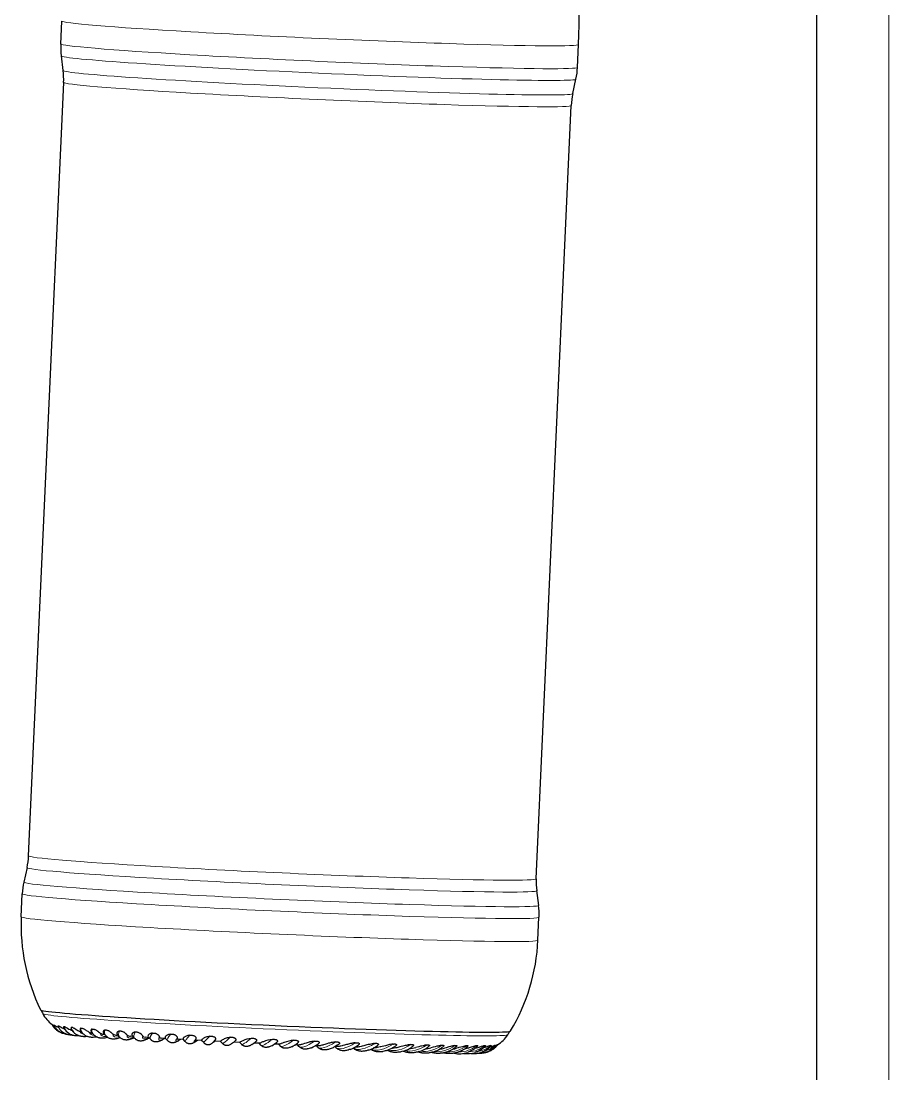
# Model space of a CAD drawing. Extents: x 0 to 420, y 0 to 594.
# Drawn here: x 335.1 to 420, y 95.2 to 198.3 of the extents above; entities that cross this region are included whole.
import ezdxf

# ---------------------------------------------------------------- set-up
doc = ezdxf.new("R2010")
doc.units = 0

msp = doc.modelspace()

# ---------------------------------------------------------------- linework, layer by layer
at = {"lineweight": 13}
msp.add_line((420.04, 0), (420.04, 594), dxfattribs=at)
at = {"color": 3, "lineweight": 30}
msp.add_line((412.97, 7.07), (412.97, 586.93), dxfattribs=at)
at = {"lineweight": 30, "ltscale": 0.056236}
for p, q in [((338.99, 196.09), (339.09, 198.34)), ((389.56, 193.8), (389.66, 196.05)), ((335.12, 110.62), (335.22, 112.87)), ((385.69, 108.33), (385.79, 110.58))]:
    msp.add_line(p, q, dxfattribs=at)
at = {"lineweight": 30, "ltscale": 0.036349}
for p, q in [((339.22, 193.49), (339.04, 194.93)), ((389.09, 191.23), (389.41, 192.65)), ((335.69, 115.45), (335.37, 114.03))]:
    msp.add_line(p, q, dxfattribs=at)
at = {"lineweight": 30}
for p, q in [((335.84, 116.6), (339.27, 192.33)), ((385.51, 114.35), (388.94, 190.08))]:
    msp.add_line(p, q, dxfattribs=at)
at = {"lineweight": 30, "ltscale": 0.036348}
msp.add_line((385.56, 113.19), (385.74, 111.74), dxfattribs=at)
at = {"lineweight": 30, "ltscale": 0.000325939}
msp.add_line((338.71, 99.95), (338.71, 99.94), dxfattribs=at)
at = {"lineweight": 30, "ltscale": 0.000792775}
msp.add_line((338.72, 99.91), (338.71, 99.94), dxfattribs=at)
at = {"lineweight": 30, "ltscale": 0.002922}
msp.add_line((339.32, 99.72), (339.27, 99.82), dxfattribs=at)
at = {"lineweight": 30, "ltscale": 0.004529}
msp.add_line((340.09, 99.54), (340.01, 99.7), dxfattribs=at)
at = {"lineweight": 30, "ltscale": 0.001133}
msp.add_line((340.13, 99.47), (340.09, 99.49), dxfattribs=at)
at = {"lineweight": 30, "ltscale": 0.005705}
msp.add_line((341.03, 99.37), (340.91, 99.56), dxfattribs=at)
at = {"lineweight": 30, "ltscale": 0.006555}
msp.add_line((342.11, 99.21), (341.97, 99.42), dxfattribs=at)
at = {"lineweight": 30, "ltscale": 0.007142}
msp.add_line((343.34, 99.06), (343.17, 99.29), dxfattribs=at)
at = {"lineweight": 30, "ltscale": 0.000243305}
msp.add_line((343.29, 99.12), (343.28, 99.12), dxfattribs=at)
at = {"lineweight": 30, "ltscale": 0.003569}
msp.add_line((344.61, 99.02), (344.47, 99.03), dxfattribs=at)
at = {"lineweight": 30, "ltscale": 0.007519}
msp.add_line((344.7, 98.91), (344.51, 99.15), dxfattribs=at)
at = {"lineweight": 30, "ltscale": 0.007733}
msp.add_line((346.17, 98.78), (345.97, 99.02), dxfattribs=at)
at = {"lineweight": 30, "ltscale": 0.006562}
msp.add_line((346.05, 98.92), (345.79, 98.94), dxfattribs=at)
at = {"lineweight": 30, "ltscale": 0.00915}
msp.add_line((347.6, 98.82), (347.24, 98.85), dxfattribs=at)
at = {"lineweight": 30, "ltscale": 0.007813}
msp.add_line((347.75, 98.65), (347.55, 98.89), dxfattribs=at)
at = {"lineweight": 30, "ltscale": 0.011313}
msp.add_line((349.25, 98.72), (348.8, 98.75), dxfattribs=at)
at = {"lineweight": 30, "ltscale": 0.007783}
msp.add_line((349.42, 98.53), (349.21, 98.76), dxfattribs=at)
at = {"lineweight": 30, "ltscale": 0.013076}
msp.add_line((350.98, 98.62), (350.46, 98.65), dxfattribs=at)
at = {"lineweight": 30, "ltscale": 0.007659}
msp.add_line((351.16, 98.42), (350.96, 98.65), dxfattribs=at)
at = {"lineweight": 30, "ltscale": 0.014402}
msp.add_line((352.78, 98.52), (352.2, 98.56), dxfattribs=at)
at = {"lineweight": 30, "ltscale": 0.007458}
msp.add_line((352.97, 98.31), (352.77, 98.53), dxfattribs=at)
at = {"lineweight": 30, "ltscale": 0.015354}
msp.add_line((354.63, 98.43), (354.01, 98.46), dxfattribs=at)
at = {"lineweight": 30, "ltscale": 0.007193}
msp.add_line((354.82, 98.22), (354.62, 98.43), dxfattribs=at)
at = {"lineweight": 30, "ltscale": 0.014814}
msp.add_line((356.51, 98.33), (355.91, 98.36), dxfattribs=at)
at = {"lineweight": 30, "ltscale": 0.006875}
msp.add_line((356.69, 98.13), (356.51, 98.33), dxfattribs=at)
at = {"lineweight": 30, "ltscale": 0.01322}
msp.add_line((358.42, 98.24), (357.89, 98.27), dxfattribs=at)
at = {"lineweight": 30, "ltscale": 0.006476}
msp.add_line((358.57, 98.05), (358.4, 98.25), dxfattribs=at)
at = {"lineweight": 30, "ltscale": 0.011335}
msp.add_line((360.34, 98.15), (359.89, 98.17), dxfattribs=at)
at = {"lineweight": 30, "ltscale": 0.005515}
msp.add_line((360.45, 97.99), (360.3, 98.16), dxfattribs=at)
at = {"lineweight": 30, "ltscale": 0.009223}
msp.add_line((362.26, 98.07), (361.89, 98.09), dxfattribs=at)
at = {"lineweight": 30, "ltscale": 0.004434}
msp.add_line((362.3, 97.94), (362.19, 98.07), dxfattribs=at)
at = {"lineweight": 30, "ltscale": 0.006926}
msp.add_line((364.16, 97.99), (363.88, 98), dxfattribs=at)
at = {"lineweight": 30, "ltscale": 0.003082}
msp.add_line((364.11, 97.9), (364.03, 98), dxfattribs=at)
at = {"lineweight": 30, "ltscale": 0.001046}
msp.add_line((381.68, 98.09), (381.72, 98.11), dxfattribs=at)
at = {"lineweight": 30, "ltscale": 0.001227}
msp.add_line((365.86, 97.88), (365.83, 97.92), dxfattribs=at)
at = {"lineweight": 30, "ltscale": 0.00447}
msp.add_line((366.02, 97.92), (365.84, 97.92), dxfattribs=at)
at = {"lineweight": 30, "ltscale": 0.001892}
msp.add_line((367.83, 97.85), (367.75, 97.85), dxfattribs=at)
at = {"lineweight": 30, "ltscale": 0.002036}
msp.add_line((379.6, 97.75), (379.52, 97.73), dxfattribs=at)
at = {"lineweight": 30}
for points in [[(338.14, 100.08), (338.18, 100), (338.22, 99.93), (338.26, 99.87), (338.29, 99.83), (338.32, 99.78), (338.36, 99.74), (338.4, 99.7), (338.44, 99.66), (338.48, 99.62), (338.53, 99.58), (338.57, 99.54), (338.62, 99.51), (338.66, 99.48), (338.71, 99.45), (338.79, 99.4), (338.86, 99.36)], [(338.33, 100.02), (338.33, 100.02), (338.33, 100.03), (338.33, 100.03), (338.33, 100.03), (338.33, 100.03), (338.33, 100.03), (338.34, 100.02), (338.37, 100.01), (338.4, 100), (338.46, 99.96), (338.58, 99.88), (338.65, 99.84), (338.72, 99.81), (338.78, 99.77)], [(338.33, 100.02), (338.35, 99.97), (338.38, 99.9), (338.41, 99.85), (338.44, 99.8), (338.48, 99.75), (338.51, 99.7), (338.53, 99.68), (338.57, 99.63), (338.61, 99.59), (338.65, 99.55), (338.7, 99.51), (338.74, 99.47), (338.79, 99.44), (338.85, 99.4), (338.9, 99.36), (338.98, 99.32)], [(338.71, 99.95), (338.71, 99.96), (338.71, 99.96), (338.71, 99.96), (338.71, 99.96), (338.72, 99.96), (338.73, 99.96), (338.75, 99.96), (338.78, 99.95), (338.81, 99.93), (338.84, 99.91), (338.9, 99.88), (339.01, 99.81), (339.11, 99.75), (339.24, 99.68), (339.31, 99.65), (339.37, 99.62)], [(338.72, 99.91), (338.74, 99.86), (338.76, 99.81), (338.79, 99.77), (338.81, 99.72), (338.85, 99.66), (338.9, 99.6), (338.95, 99.54), (339, 99.49), (339.05, 99.44), (339.09, 99.41), (339.12, 99.38), (339.16, 99.35), (339.2, 99.32), (339.24, 99.3), (339.28, 99.27)], [(339.27, 99.88), (339.27, 99.89), (339.28, 99.89), (339.28, 99.89), (339.29, 99.89), (339.31, 99.89), (339.34, 99.88), (339.38, 99.87), (339.42, 99.85), (339.45, 99.83), (339.52, 99.8), (339.65, 99.72), (339.78, 99.64), (339.9, 99.58), (339.95, 99.55), (340.01, 99.52), (340.09, 99.49)], [(339.28, 99.27), (339.33, 99.25), (339.37, 99.23), (339.44, 99.2), (339.51, 99.17), (339.56, 99.15), (339.62, 99.13), (339.68, 99.11), (339.74, 99.1), (339.8, 99.09), (339.86, 99.08), (339.92, 99.07), (339.98, 99.06), (340.04, 99.06), (340.11, 99.05), (340.17, 99.05)], [(339.76, 99.22), (339.81, 99.19), (339.85, 99.17), (339.9, 99.15), (339.98, 99.11), (340.04, 99.09), (340.1, 99.07), (340.16, 99.05), (340.22, 99.04), (340.32, 99.02), (340.41, 99), (340.46, 99), (340.52, 98.99), (340.58, 98.99), (340.64, 98.99), (340.7, 98.99), (340.77, 98.99)], [(340.02, 99.81), (340.01, 99.79), (340, 99.78), (339.99, 99.77), (339.99, 99.75), (339.99, 99.74), (340, 99.72), (340.01, 99.7)], [(340.02, 99.81), (340.02, 99.81), (340.03, 99.81), (340.04, 99.82), (340.06, 99.82), (340.09, 99.81), (340.12, 99.81), (340.16, 99.79), (340.21, 99.77), (340.26, 99.74), (340.32, 99.71), (340.39, 99.67), (340.55, 99.57), (340.65, 99.51), (340.75, 99.46), (340.84, 99.41)], [(340.42, 99.17), (340.47, 99.13), (340.51, 99.11), (340.55, 99.09), (340.59, 99.07), (340.63, 99.05), (340.68, 99.03), (340.72, 99.01), (340.81, 98.98), (340.85, 98.97), (340.91, 98.96), (340.96, 98.95), (341.02, 98.94), (341.08, 98.93), (341.14, 98.93), (341.2, 98.92), (341.26, 98.92), (341.32, 98.92), (341.39, 98.92), (341.47, 98.93), (341.55, 98.94)], [(340.95, 99.72), (340.92, 99.71), (340.91, 99.7), (340.9, 99.69), (340.9, 99.68), (340.89, 99.67), (340.89, 99.65), (340.88, 99.64), (340.89, 99.62), (340.89, 99.6), (340.89, 99.59), (340.91, 99.56)], [(340.95, 99.72), (340.96, 99.73), (340.98, 99.73), (341, 99.73), (341.02, 99.73), (341.04, 99.73), (341.08, 99.72), (341.13, 99.7), (341.18, 99.68), (341.23, 99.66), (341.29, 99.63), (341.34, 99.59), (341.39, 99.56), (341.48, 99.51), (341.62, 99.42), (341.69, 99.37), (341.76, 99.33)], [(341.23, 99.12), (341.27, 99.09), (341.31, 99.06), (341.35, 99.04), (341.39, 99.01), (341.45, 98.98), (341.51, 98.95), (341.57, 98.93), (341.62, 98.91), (341.67, 98.9), (341.75, 98.88), (341.81, 98.87), (341.9, 98.86), (341.96, 98.85), (342.02, 98.85), (342.08, 98.85), (342.16, 98.85), (342.26, 98.86), (342.36, 98.87), (342.48, 98.89)], [(342.05, 99.63), (342.01, 99.62), (342, 99.61), (341.99, 99.6), (341.97, 99.59), (341.96, 99.58), (341.95, 99.56), (341.94, 99.54), (341.94, 99.52), (341.94, 99.5), (341.94, 99.48), (341.95, 99.45), (341.97, 99.42)], [(342.05, 99.63), (342.08, 99.64), (342.11, 99.64), (342.15, 99.64), (342.19, 99.64), (342.24, 99.62), (342.29, 99.6), (342.35, 99.58), (342.4, 99.55), (342.46, 99.52), (342.51, 99.49), (342.57, 99.44), (342.61, 99.42), (342.68, 99.37), (342.76, 99.31), (342.8, 99.28), (342.85, 99.25)], [(342.21, 99.08), (342.26, 99.03), (342.31, 98.99), (342.37, 98.95), (342.42, 98.92), (342.45, 98.9), (342.49, 98.88), (342.53, 98.86), (342.57, 98.85), (342.64, 98.82), (342.69, 98.81), (342.73, 98.8), (342.77, 98.79), (342.82, 98.78), (342.87, 98.77), (342.93, 98.77), (342.99, 98.77), (343.05, 98.77), (343.1, 98.77), (343.15, 98.77), (343.21, 98.78), (343.26, 98.78), (343.32, 98.79), (343.43, 98.81), (343.53, 98.83), (343.56, 98.84)], [(343.31, 99.54), (343.27, 99.53), (343.23, 99.51), (343.21, 99.5), (343.2, 99.49), (343.17, 99.47), (343.16, 99.45), (343.15, 99.42), (343.14, 99.4), (343.14, 99.38), (343.14, 99.36), (343.14, 99.34), (343.15, 99.32), (343.16, 99.3), (343.17, 99.29)], [(343.31, 99.54), (343.35, 99.55), (343.39, 99.55), (343.43, 99.55), (343.48, 99.54), (343.53, 99.53), (343.58, 99.51), (343.64, 99.48), (343.7, 99.45), (343.76, 99.42), (343.81, 99.38), (343.86, 99.34), (343.89, 99.32), (343.95, 99.27), (344.03, 99.21), (344.08, 99.17), (344.1, 99.15)], [(343.34, 99.06), (343.38, 99), (343.43, 98.95), (343.45, 98.93), (343.48, 98.9), (343.51, 98.88), (343.54, 98.86), (343.59, 98.82), (343.65, 98.79), (343.71, 98.76), (343.76, 98.74), (343.79, 98.73), (343.84, 98.72), (343.88, 98.71), (343.93, 98.7), (343.99, 98.69), (344.05, 98.68), (344.1, 98.68), (344.15, 98.68), (344.21, 98.68), (344.27, 98.69), (344.32, 98.69), (344.38, 98.7), (344.43, 98.71), (344.49, 98.72), (344.59, 98.74), (344.69, 98.77), (344.79, 98.81)], [(344.73, 99.44), (344.7, 99.44), (344.67, 99.43), (344.63, 99.41), (344.6, 99.4), (344.57, 99.38), (344.54, 99.36), (344.51, 99.33), (344.5, 99.32), (344.49, 99.31), (344.49, 99.29), (344.48, 99.27), (344.48, 99.25), (344.48, 99.23), (344.48, 99.21), (344.49, 99.19)], [(344.73, 99.44), (344.77, 99.45), (344.81, 99.45), (344.86, 99.45), (344.91, 99.44), (344.97, 99.43), (345.02, 99.41), (345.08, 99.38), (345.14, 99.35), (345.19, 99.32), (345.23, 99.29), (345.28, 99.25), (345.33, 99.21), (345.37, 99.18), (345.39, 99.15), (345.43, 99.11), (345.48, 99.06)], [(346.28, 99.34), (346.21, 99.33), (346.17, 99.32), (346.14, 99.31), (346.11, 99.29), (346.09, 99.28), (346.05, 99.26), (346.02, 99.24), (345.99, 99.21), (345.97, 99.18), (345.95, 99.16), (345.95, 99.14), (345.94, 99.12), (345.94, 99.1)], [(346.28, 99.34), (346.32, 99.35), (346.37, 99.35), (346.43, 99.35), (346.48, 99.34), (346.54, 99.33), (346.6, 99.31), (346.66, 99.28), (346.71, 99.25), (346.76, 99.22), (346.8, 99.19), (346.84, 99.16), (346.86, 99.14), (346.88, 99.12), (346.92, 99.08), (346.95, 99.03), (346.97, 99.01), (347, 98.96)], [(347.95, 99.24), (347.87, 99.22), (347.83, 99.21), (347.8, 99.2), (347.76, 99.19), (347.73, 99.18), (347.69, 99.16), (347.64, 99.13), (347.61, 99.11), (347.58, 99.08), (347.56, 99.06), (347.54, 99.03), (347.53, 99.01), (347.52, 99)], [(347.95, 99.24), (348.01, 99.25), (348.06, 99.25), (348.12, 99.25), (348.17, 99.24), (348.21, 99.23), (348.25, 99.22), (348.3, 99.2), (348.33, 99.19), (348.35, 99.18), (348.41, 99.15), (348.45, 99.12), (348.49, 99.09), (348.52, 99.06), (348.54, 99.04), (348.56, 99.02), (348.57, 99), (348.59, 98.97), (348.6, 98.95), (348.61, 98.93), (348.62, 98.91), (348.63, 98.86)], [(349.61, 99.11), (349.53, 99.09), (349.49, 99.08), (349.45, 99.06), (349.42, 99.05), (349.39, 99.03), (349.34, 99.01), (349.3, 98.98), (349.27, 98.95), (349.24, 98.93), (349.22, 98.9)], [(349.74, 99.14), (349.79, 99.14), (349.85, 99.14), (349.91, 99.14), (349.97, 99.13), (350.01, 99.13), (350.06, 99.11), (350.1, 99.1), (350.14, 99.08), (350.17, 99.06), (350.21, 99.04), (350.24, 99.02), (350.27, 99), (350.29, 98.97), (350.31, 98.95), (350.32, 98.94), (350.34, 98.9), (350.36, 98.87), (350.37, 98.84), (350.37, 98.82), (350.37, 98.8), (350.37, 98.76)], [(351.62, 99.03), (351.52, 99.02), (351.43, 99), (351.34, 98.97), (351.26, 98.94), (351.19, 98.91), (351.12, 98.88), (351.08, 98.85), (351.04, 98.82), (351.01, 98.8)], [(351.62, 99.03), (351.67, 99.04), (351.74, 99.04), (351.8, 99.04), (351.86, 99.03), (351.9, 99.02), (351.95, 99.01), (351.99, 99), (352.03, 98.98), (352.06, 98.96), (352.09, 98.94), (352.13, 98.91), (352.16, 98.89), (352.18, 98.86), (352.19, 98.83), (352.2, 98.82), (352.21, 98.8), (352.21, 98.78), (352.21, 98.77), (352.22, 98.75), (352.21, 98.73), (352.21, 98.7), (352.2, 98.68), (352.19, 98.66)], [(344.7, 98.91), (344.74, 98.87), (344.78, 98.82), (344.82, 98.78), (344.87, 98.75), (344.92, 98.71), (344.98, 98.68), (345.02, 98.67), (345.06, 98.65), (345.11, 98.63), (345.14, 98.62), (345.18, 98.61), (345.22, 98.61), (345.26, 98.6), (345.3, 98.6), (345.35, 98.59), (345.39, 98.59), (345.47, 98.59), (345.52, 98.6), (345.58, 98.6), (345.63, 98.61), (345.69, 98.62), (345.78, 98.65), (345.87, 98.67), (345.97, 98.7), (346.06, 98.74), (346.17, 98.78)], [(346.17, 98.78), (346.21, 98.74), (346.25, 98.7), (346.29, 98.66), (346.33, 98.63), (346.39, 98.6), (346.43, 98.58), (346.49, 98.55), (346.54, 98.53), (346.6, 98.52), (346.65, 98.51), (346.71, 98.5), (346.74, 98.5), (346.82, 98.5), (346.87, 98.5), (346.94, 98.51), (347.01, 98.52), (347.07, 98.53), (347.16, 98.56), (347.25, 98.59), (347.32, 98.61), (347.43, 98.66), (347.51, 98.7), (347.6, 98.74), (347.65, 98.77)], [(347.75, 98.65), (347.78, 98.61), (347.82, 98.58), (347.84, 98.56), (347.87, 98.54), (347.9, 98.52), (347.94, 98.49), (347.99, 98.47), (348.04, 98.45), (348.09, 98.43), (348.12, 98.43), (348.15, 98.42), (348.2, 98.41), (348.26, 98.41), (348.32, 98.41), (348.39, 98.41), (348.43, 98.42), (348.47, 98.42), (348.52, 98.43), (348.58, 98.45), (348.63, 98.46), (348.71, 98.49), (348.78, 98.52), (348.86, 98.55), (348.94, 98.59), (349.02, 98.64), (349.13, 98.7), (349.18, 98.73)], [(349.22, 98.9), (349.21, 98.87), (349.2, 98.85), (349.19, 98.82), (349.19, 98.8), (349.2, 98.78), (349.21, 98.76)], [(349.42, 98.53), (349.45, 98.5), (349.49, 98.46), (349.52, 98.44), (349.56, 98.41), (349.6, 98.39), (349.65, 98.37), (349.69, 98.35), (349.75, 98.33), (349.79, 98.32), (349.83, 98.31), (349.89, 98.31), (349.94, 98.31), (349.99, 98.31), (350.05, 98.32), (350.09, 98.33), (350.13, 98.34), (350.2, 98.36), (350.25, 98.38), (350.33, 98.41), (350.4, 98.45), (350.5, 98.5), (350.61, 98.57), (350.72, 98.64)], [(351.01, 98.8), (350.98, 98.77), (350.96, 98.74), (350.96, 98.72), (350.95, 98.71), (350.95, 98.69), (350.95, 98.67), (350.95, 98.66), (350.96, 98.65)], [(351.16, 98.42), (351.19, 98.39), (351.23, 98.36), (351.26, 98.33), (351.3, 98.3), (351.33, 98.29), (351.38, 98.26), (351.42, 98.25), (351.46, 98.23), (351.51, 98.22), (351.55, 98.22), (351.6, 98.21), (351.65, 98.21), (351.69, 98.22), (351.74, 98.22), (351.79, 98.23), (351.84, 98.25), (351.9, 98.27), (351.95, 98.29), (352.02, 98.33), (352.1, 98.37), (352.19, 98.43), (352.28, 98.49), (352.35, 98.55)], [(352.88, 98.69), (352.84, 98.66), (352.8, 98.63), (352.79, 98.61), (352.78, 98.59), (352.77, 98.58), (352.76, 98.56), (352.76, 98.54), (352.76, 98.54), (352.77, 98.53)], [(353.57, 98.93), (353.46, 98.91), (353.36, 98.89), (353.27, 98.87), (353.18, 98.84), (353.1, 98.81), (353.02, 98.78), (352.97, 98.75), (352.92, 98.72), (352.88, 98.69)], [(352.97, 98.31), (353, 98.28), (353.03, 98.25), (353.07, 98.23), (353.1, 98.2), (353.14, 98.18), (353.18, 98.16), (353.22, 98.15), (353.26, 98.14), (353.31, 98.13), (353.35, 98.12), (353.39, 98.12), (353.44, 98.12), (353.48, 98.12), (353.52, 98.13), (353.57, 98.14), (353.61, 98.15), (353.66, 98.17), (353.7, 98.19), (353.75, 98.22), (353.81, 98.25), (353.88, 98.31), (353.99, 98.4), (354.06, 98.46)], [(353.57, 98.93), (353.63, 98.93), (353.69, 98.94), (353.76, 98.93), (353.79, 98.93), (353.82, 98.93), (353.87, 98.92), (353.91, 98.91), (353.95, 98.89), (353.99, 98.87), (354.02, 98.86), (354.05, 98.84), (354.08, 98.82), (354.09, 98.8), (354.11, 98.77), (354.12, 98.76), (354.13, 98.75), (354.13, 98.73), (354.14, 98.72), (354.14, 98.7), (354.14, 98.68), (354.14, 98.67), (354.14, 98.65), (354.13, 98.63), (354.12, 98.61), (354.11, 98.6), (354.1, 98.58), (354.09, 98.56)], [(354.82, 98.59), (354.76, 98.56), (354.71, 98.52), (354.67, 98.49), (354.64, 98.46), (354.63, 98.45), (354.62, 98.44), (354.62, 98.43), (354.62, 98.43), (354.62, 98.43)], [(355.58, 98.83), (355.47, 98.81), (355.36, 98.79), (355.26, 98.77), (355.16, 98.74), (355.07, 98.71), (354.99, 98.68), (354.94, 98.66), (354.9, 98.63), (354.82, 98.59)], [(355.79, 98.26), (355.71, 98.19), (355.64, 98.15), (355.59, 98.11), (355.54, 98.09), (355.48, 98.06), (355.45, 98.05), (355.41, 98.04), (355.36, 98.03), (355.32, 98.02), (355.28, 98.02), (355.23, 98.02), (355.19, 98.03), (355.15, 98.03), (355.11, 98.04), (355.07, 98.05), (355.02, 98.07), (354.99, 98.09), (354.95, 98.11), (354.91, 98.13), (354.88, 98.16), (354.85, 98.19), (354.82, 98.22)], [(355.58, 98.83), (355.62, 98.83), (355.66, 98.83), (355.72, 98.83), (355.77, 98.83), (355.83, 98.83), (355.86, 98.82), (355.89, 98.81), (355.93, 98.8), (355.96, 98.79), (356, 98.78), (356.03, 98.76), (356.06, 98.73), (356.09, 98.71), (356.1, 98.69), (356.12, 98.66), (356.12, 98.64), (356.13, 98.62), (356.13, 98.6), (356.12, 98.58), (356.12, 98.57), (356.11, 98.55), (356.1, 98.53), (356.08, 98.5), (356.05, 98.48)], [(356.8, 98.5), (356.71, 98.45), (356.66, 98.42), (356.58, 98.37), (356.53, 98.34), (356.51, 98.34), (356.51, 98.33), (356.51, 98.33)], [(357.69, 98.13), (357.6, 98.07), (357.54, 98.04), (357.48, 98.01), (357.45, 97.99), (357.42, 97.98), (357.38, 97.96), (357.32, 97.95), (357.26, 97.94), (357.22, 97.93), (357.17, 97.93), (357.13, 97.93), (357.08, 97.93), (357.03, 97.94), (356.99, 97.95), (356.95, 97.96), (356.91, 97.98), (356.87, 98), (356.83, 98.02), (356.79, 98.04), (356.75, 98.07), (356.72, 98.1), (356.69, 98.13)], [(357.63, 98.73), (357.67, 98.73), (357.71, 98.73), (357.76, 98.73), (357.8, 98.73), (357.86, 98.73), (357.92, 98.72), (357.95, 98.71), (357.98, 98.71), (358.01, 98.69), (358.04, 98.68), (358.07, 98.66), (358.1, 98.64), (358.12, 98.62), (358.14, 98.6), (358.15, 98.58), (358.15, 98.56), (358.15, 98.55), (358.15, 98.54), (358.15, 98.52), (358.14, 98.5), (358.14, 98.48), (358.13, 98.46), (358.11, 98.45), (358.1, 98.43), (358.09, 98.42), (358.07, 98.41)], [(358.81, 98.4), (358.73, 98.37), (358.6, 98.31), (358.52, 98.27), (358.47, 98.25), (358.45, 98.25), (358.43, 98.24), (358.42, 98.24)], [(359.63, 98.01), (359.55, 97.97), (359.49, 97.94), (359.42, 97.91), (359.36, 97.89), (359.31, 97.87), (359.25, 97.86), (359.18, 97.85), (359.15, 97.84), (359.1, 97.84), (359.04, 97.84), (358.99, 97.84), (358.94, 97.85), (358.89, 97.86), (358.84, 97.88), (358.8, 97.89), (358.76, 97.91), (358.72, 97.93), (358.68, 97.96), (358.64, 97.99), (358.61, 98.02), (358.57, 98.05)], [(359.7, 98.63), (359.77, 98.64), (359.85, 98.64), (359.88, 98.64), (359.92, 98.63), (359.98, 98.63), (360.03, 98.62), (360.05, 98.61), (360.08, 98.6), (360.1, 98.59), (360.12, 98.58), (360.14, 98.56), (360.16, 98.54), (360.18, 98.52), (360.19, 98.5), (360.2, 98.48), (360.2, 98.47), (360.2, 98.45), (360.19, 98.44), (360.19, 98.43), (360.18, 98.41), (360.17, 98.39), (360.16, 98.38), (360.15, 98.36), (360.13, 98.35), (360.11, 98.33)], [(360.83, 98.31), (360.67, 98.25), (360.57, 98.21), (360.53, 98.2), (360.48, 98.18), (360.43, 98.17), (360.39, 98.16), (360.36, 98.15), (360.34, 98.15)], [(361.58, 97.91), (361.5, 97.87), (361.42, 97.84), (361.36, 97.82), (361.29, 97.79), (361.22, 97.78), (361.18, 97.77), (361.12, 97.76), (361.06, 97.75), (361.03, 97.75), (360.97, 97.75), (360.91, 97.76), (360.86, 97.76), (360.79, 97.78), (360.74, 97.79), (360.69, 97.81), (360.65, 97.83), (360.6, 97.86), (360.56, 97.89), (360.52, 97.92), (360.5, 97.94), (360.47, 97.96), (360.45, 97.99)], [(361.77, 98.54), (361.85, 98.54), (361.89, 98.55), (361.93, 98.55), (361.98, 98.54), (362.03, 98.54), (362.08, 98.53), (362.13, 98.52), (362.15, 98.51), (362.17, 98.5), (362.18, 98.49), (362.2, 98.48), (362.21, 98.47), (362.22, 98.46), (362.23, 98.44), (362.24, 98.43), (362.24, 98.41), (362.25, 98.4), (362.25, 98.39), (362.24, 98.37), (362.23, 98.35), (362.22, 98.33), (362.21, 98.31), (362.19, 98.29), (362.18, 98.28), (362.16, 98.26)], [(362.85, 98.22), (362.66, 98.16), (362.58, 98.13), (362.52, 98.12), (362.46, 98.1), (362.41, 98.09), (362.35, 98.08), (362.3, 98.07), (362.26, 98.07)], [(363.82, 98.45), (363.7, 98.43), (363.57, 98.41), (363.45, 98.39), (363.36, 98.37), (363.28, 98.35), (363.19, 98.33), (363.1, 98.3), (363.01, 98.27), (362.85, 98.22)], [(363.82, 98.45), (363.9, 98.46), (363.97, 98.46), (364.01, 98.46), (364.05, 98.46), (364.08, 98.45), (364.12, 98.45), (364.16, 98.44), (364.2, 98.42), (364.21, 98.41), (364.23, 98.4), (364.24, 98.39), (364.26, 98.37), (364.27, 98.36), (364.27, 98.34), (364.27, 98.33), (364.27, 98.31), (364.27, 98.3), (364.27, 98.29), (364.25, 98.26), (364.24, 98.25), (364.23, 98.23), (364.21, 98.22), (364.19, 98.2)], [(364.83, 98.14), (364.69, 98.1), (364.62, 98.07), (364.52, 98.05), (364.45, 98.03), (364.38, 98.01), (364.3, 98), (364.26, 97.99), (364.22, 97.99), (364.19, 97.99), (364.16, 97.99)], [(365.84, 98.37), (365.71, 98.35), (365.59, 98.33), (365.46, 98.31), (365.37, 98.29), (365.28, 98.27), (365.19, 98.24), (365.01, 98.19), (364.83, 98.14)], [(366.18, 98.14), (366.05, 98.05), (365.94, 97.98), (365.83, 97.92), (365.72, 97.86), (365.63, 97.81), (365.54, 97.77), (365.44, 97.73)], [(365.84, 98.37), (365.89, 98.37), (365.94, 98.38), (365.99, 98.38), (366.03, 98.38), (366.08, 98.37), (366.12, 98.37), (366.14, 98.36), (366.17, 98.36), (366.2, 98.35), (366.22, 98.33), (366.24, 98.32), (366.26, 98.3), (366.26, 98.28), (366.27, 98.26), (366.27, 98.24), (366.26, 98.22), (366.25, 98.2), (366.24, 98.19), (366.22, 98.17), (366.2, 98.16), (366.18, 98.14)], [(366.77, 98.06), (366.6, 98.02), (366.52, 97.99), (366.4, 97.96), (366.32, 97.95), (366.24, 97.93), (366.16, 97.92), (366.09, 97.92), (366.02, 97.92)], [(367.81, 98.29), (367.68, 98.28), (367.55, 98.26), (367.43, 98.23), (367.33, 98.21), (367.24, 98.19), (367.06, 98.14), (366.96, 98.12), (366.77, 98.06)], [(367.81, 98.29), (367.86, 98.3), (367.91, 98.3), (367.95, 98.3), (367.98, 98.3), (368.04, 98.3), (368.06, 98.3), (368.09, 98.29), (368.11, 98.29), (368.13, 98.28), (368.16, 98.27), (368.17, 98.26), (368.18, 98.25), (368.19, 98.24), (368.2, 98.23), (368.2, 98.22), (368.21, 98.2), (368.2, 98.19), (368.2, 98.18), (368.2, 98.17), (368.19, 98.15), (368.18, 98.13), (368.16, 98.12), (368.14, 98.1), (368.12, 98.09)], [(368.65, 98), (368.47, 97.95), (368.38, 97.93), (368.25, 97.9), (368.16, 97.88), (368.07, 97.86), (367.99, 97.86), (367.9, 97.85), (367.83, 97.85)], [(369.7, 98.23), (369.58, 98.21), (369.45, 98.19), (369.33, 98.17), (369.22, 98.14), (369.08, 98.11), (368.95, 98.08), (368.85, 98.05), (368.65, 98)], [(369.7, 98.23), (369.75, 98.23), (369.8, 98.24), (369.85, 98.24), (369.9, 98.24), (369.94, 98.23), (369.98, 98.22), (370, 98.22), (370.02, 98.21), (370.03, 98.2), (370.04, 98.2), (370.06, 98.18), (370.07, 98.17), (370.07, 98.16), (370.07, 98.14), (370.07, 98.12), (370.06, 98.11), (370.05, 98.09), (370.04, 98.08), (370.02, 98.06), (369.99, 98.04)], [(371.51, 98.17), (371.39, 98.15), (371.26, 98.13), (371.16, 98.11), (371.07, 98.09), (370.97, 98.07), (370.76, 98.01), (370.61, 97.97), (370.45, 97.93)], [(371.51, 98.17), (371.56, 98.17), (371.61, 98.18), (371.66, 98.18), (371.7, 98.18), (371.74, 98.17), (371.76, 98.17), (371.78, 98.16), (371.8, 98.16), (371.82, 98.14), (371.83, 98.14), (371.84, 98.13), (371.84, 98.12), (371.85, 98.11), (371.85, 98.09), (371.84, 98.08), (371.84, 98.07), (371.83, 98.05), (371.82, 98.04), (371.81, 98.03), (371.78, 98)], [(373.21, 98.12), (373.09, 98.1), (372.97, 98.08), (372.8, 98.04), (372.69, 98.02), (372.47, 97.96), (372.31, 97.92), (372.16, 97.88)], [(373.21, 98.12), (373.26, 98.12), (373.31, 98.13), (373.35, 98.13), (373.38, 98.13), (373.42, 98.13), (373.45, 98.12), (373.47, 98.11), (373.48, 98.11), (373.49, 98.1), (373.51, 98.09), (373.51, 98.08), (373.52, 98.07), (373.52, 98.06), (373.51, 98.04), (373.51, 98.03), (373.5, 98.02), (373.49, 98.01), (373.48, 98), (373.45, 97.97)], [(374.79, 98.07), (374.71, 98.06), (374.62, 98.05), (374.45, 98.01), (374.28, 97.97), (374.19, 97.95), (374.02, 97.91), (373.75, 97.84)], [(374.79, 98.07), (374.85, 98.08), (374.9, 98.09), (374.94, 98.09), (374.98, 98.09), (375.01, 98.08), (375.02, 98.08), (375.04, 98.07), (375.05, 98.06), (375.06, 98.05), (375.06, 98.04), (375.07, 98.03), (375.06, 98.02), (375.06, 98.01), (375.05, 98), (375.04, 97.99), (375.03, 97.97), (375.01, 97.95)], [(376.24, 98.04), (376.12, 98.02), (376, 98), (375.88, 97.97), (375.8, 97.95), (375.64, 97.91), (375.43, 97.85), (375.22, 97.8)], [(376.24, 98.04), (376.29, 98.05), (376.33, 98.05), (376.37, 98.06), (376.4, 98.05), (376.43, 98.05), (376.44, 98.05), (376.45, 98.04), (376.46, 98.04), (376.47, 98.03), (376.48, 98.02), (376.48, 98.01), (376.48, 98), (376.48, 97.99), (376.47, 97.98), (376.46, 97.96), (376.44, 97.94)], [(377.54, 98.02), (377.45, 98), (377.36, 97.98), (377.23, 97.95), (377.14, 97.93), (376.96, 97.88), (376.69, 97.81), (376.55, 97.77)], [(377.71, 97.94), (377.66, 97.9), (377.61, 97.85), (377.55, 97.81), (377.49, 97.76), (377.43, 97.72), (377.37, 97.68), (377.31, 97.64), (377.25, 97.6), (377.18, 97.57), (377.12, 97.53), (377.05, 97.5), (376.98, 97.47), (376.91, 97.44), (376.84, 97.42), (376.77, 97.39), (376.7, 97.37)], [(377.54, 98.02), (377.58, 98.03), (377.63, 98.03), (377.65, 98.03), (377.67, 98.03), (377.7, 98.03), (377.72, 98.02), (377.74, 98.02), (377.74, 98.01), (377.75, 98), (377.74, 97.99), (377.74, 97.97), (377.73, 97.96), (377.72, 97.95), (377.71, 97.94)], [(378.68, 98.01), (378.6, 97.99), (378.51, 97.97), (378.39, 97.93), (378.3, 97.91), (378.13, 97.86), (377.96, 97.82), (377.87, 97.79), (377.73, 97.76)], [(378.83, 97.95), (378.75, 97.88), (378.67, 97.81), (378.61, 97.76), (378.55, 97.71), (378.49, 97.67), (378.43, 97.63), (378.37, 97.59), (378.3, 97.56), (378.24, 97.52), (378.17, 97.49), (378.1, 97.46), (378.03, 97.43), (377.96, 97.4), (377.89, 97.38), (377.82, 97.35)], [(378.68, 98.01), (378.72, 98.01), (378.76, 98.02), (378.79, 98.02), (378.81, 98.02), (378.83, 98.02), (378.84, 98.01), (378.85, 98.01), (378.85, 98), (378.85, 97.99), (378.85, 97.98), (378.85, 97.98), (378.84, 97.97), (378.83, 97.95)], [(379.65, 98), (379.57, 97.98), (379.49, 97.96), (379.38, 97.93), (379.14, 97.86), (378.97, 97.81), (378.88, 97.78), (378.75, 97.75)], [(379.78, 97.97), (379.73, 97.92), (379.67, 97.86), (379.62, 97.81), (379.56, 97.77), (379.51, 97.72), (379.45, 97.68), (379.38, 97.64), (379.32, 97.6), (379.26, 97.56), (379.19, 97.52), (379.13, 97.49), (379.06, 97.46), (378.99, 97.43), (378.92, 97.4), (378.85, 97.37), (378.78, 97.35)], [(380.55, 97.99), (380.51, 97.95), (380.47, 97.91), (380.43, 97.86), (380.38, 97.82), (380.34, 97.79), (380.29, 97.74), (380.23, 97.69), (380.17, 97.65), (380.11, 97.61), (380.05, 97.57), (379.98, 97.53), (379.92, 97.5), (379.85, 97.47), (379.8, 97.44), (379.74, 97.42), (379.69, 97.4), (379.63, 97.37), (379.57, 97.36)], [(380.44, 98.01), (380.35, 97.98), (380.28, 97.96), (380.14, 97.92), (379.91, 97.84), (379.79, 97.8), (379.69, 97.78), (379.6, 97.75)], [(379.65, 98), (379.69, 98.01), (379.72, 98.02), (379.75, 98.02), (379.77, 98.02), (379.78, 98.01), (379.79, 98.01), (379.79, 98), (379.79, 98), (379.79, 97.99), (379.79, 97.99), (379.78, 97.98), (379.78, 97.97)], [(381.13, 98.03), (381.1, 97.99), (381.06, 97.94), (381.02, 97.9), (380.99, 97.86), (380.95, 97.82), (380.91, 97.79), (380.87, 97.75), (380.82, 97.71), (380.78, 97.68), (380.72, 97.64), (380.66, 97.59), (380.6, 97.56), (380.53, 97.52), (380.47, 97.49), (380.4, 97.45), (380.33, 97.42), (380.26, 97.4), (380.19, 97.37)], [(381.05, 98.02), (380.96, 97.99), (380.74, 97.92), (380.58, 97.86), (380.5, 97.83), (380.36, 97.79)], [(380.44, 98.01), (380.49, 98.02), (380.51, 98.02), (380.53, 98.02), (380.54, 98.02), (380.55, 98.02), (380.55, 98.02), (380.55, 98.02), (380.55, 98.01), (380.55, 98.01), (380.55, 98), (380.55, 97.99)], [(381.72, 98.11), (381.68, 98.05), (381.65, 98), (381.6, 97.94), (381.56, 97.89), (381.52, 97.84), (381.47, 97.8), (381.42, 97.75), (381.39, 97.73), (381.33, 97.68), (381.27, 97.64), (381.21, 97.6), (381.15, 97.56), (381.08, 97.52), (380.98, 97.47), (380.88, 97.43)], [(381.05, 98.02), (381.09, 98.04), (381.11, 98.04), (381.13, 98.04), (381.13, 98.04), (381.13, 98.04), (381.13, 98.04), (381.13, 98.03), (381.13, 98.03)], [(381.46, 98.05), (381.5, 98.06), (381.51, 98.07), (381.52, 98.07), (381.52, 98.07), (381.52, 98.07), (381.52, 98.07), (381.52, 98.07), (381.52, 98.06)], [(363.52, 97.81), (363.45, 97.78), (363.38, 97.76), (363.3, 97.73), (363.21, 97.71), (363.16, 97.69), (363.11, 97.69), (363.06, 97.68), (363.01, 97.67), (362.96, 97.67), (362.89, 97.67), (362.85, 97.67), (362.81, 97.67), (362.77, 97.68), (362.74, 97.68), (362.68, 97.7), (362.62, 97.72), (362.57, 97.74), (362.52, 97.76), (362.47, 97.79), (362.42, 97.82), (362.38, 97.86), (362.34, 97.9), (362.3, 97.94)], [(365.44, 97.73), (365.34, 97.69), (365.25, 97.66), (365.19, 97.65), (365.09, 97.62), (365.01, 97.61), (364.96, 97.6), (364.92, 97.6), (364.85, 97.59), (364.81, 97.59), (364.77, 97.59), (364.72, 97.59), (364.68, 97.6), (364.63, 97.6), (364.58, 97.61), (364.53, 97.63), (364.47, 97.65), (364.4, 97.67), (364.34, 97.71), (364.29, 97.74), (364.24, 97.77), (364.19, 97.81), (364.16, 97.85), (364.13, 97.87), (364.11, 97.9)], [(367.32, 97.65), (367.21, 97.62), (367.11, 97.58), (367.05, 97.57), (366.95, 97.55), (366.86, 97.53), (366.78, 97.52), (366.69, 97.52), (366.65, 97.52), (366.6, 97.52), (366.55, 97.52), (366.47, 97.53), (366.4, 97.54), (366.33, 97.56), (366.29, 97.58), (366.25, 97.59), (366.18, 97.62), (366.12, 97.65), (366.06, 97.69), (366.02, 97.72), (365.98, 97.75), (365.95, 97.78), (365.9, 97.83), (365.86, 97.88)], [(369.13, 97.58), (369.05, 97.56), (368.98, 97.53), (368.91, 97.52), (368.85, 97.5), (368.8, 97.49), (368.74, 97.48), (368.69, 97.47), (368.62, 97.46), (368.55, 97.46), (368.46, 97.45), (368.41, 97.45), (368.36, 97.46), (368.3, 97.46), (368.24, 97.47), (368.18, 97.48), (368.13, 97.49), (368.08, 97.5), (368, 97.53), (367.96, 97.54), (367.92, 97.56), (367.87, 97.59), (367.82, 97.61), (367.77, 97.64), (367.74, 97.67), (367.71, 97.69), (367.68, 97.72), (367.65, 97.75), (367.61, 97.78)], [(370.86, 97.52), (370.75, 97.49), (370.63, 97.46), (370.52, 97.43), (370.46, 97.42), (370.36, 97.41), (370.31, 97.4), (370.24, 97.4), (370.17, 97.4), (370.12, 97.4), (370.06, 97.4), (370, 97.4), (369.94, 97.41), (369.88, 97.42), (369.83, 97.43), (369.77, 97.44), (369.69, 97.47), (369.64, 97.49), (369.59, 97.51), (369.54, 97.53), (369.49, 97.55), (369.45, 97.58), (369.41, 97.6), (369.37, 97.63), (369.33, 97.66)], [(370.45, 97.93), (370.3, 97.9), (370.23, 97.88), (370.12, 97.85), (369.99, 97.83), (369.92, 97.82), (369.86, 97.81), (369.77, 97.8), (369.68, 97.79), (369.59, 97.79)], [(372.5, 97.47), (372.38, 97.43), (372.26, 97.4), (372.2, 97.39), (372.14, 97.38), (372.08, 97.37), (371.99, 97.36), (371.88, 97.35), (371.78, 97.35), (371.72, 97.35), (371.66, 97.35), (371.59, 97.35), (371.51, 97.36), (371.46, 97.37), (371.41, 97.38), (371.36, 97.4), (371.3, 97.41), (371.25, 97.42), (371.19, 97.45), (371.13, 97.47), (371.08, 97.5), (371.03, 97.52), (370.97, 97.56)], [(372.16, 97.88), (371.96, 97.83), (371.87, 97.81), (371.74, 97.79), (371.62, 97.77), (371.55, 97.76), (371.48, 97.75), (371.42, 97.74), (371.36, 97.74)], [(374.03, 97.43), (373.91, 97.39), (373.84, 97.37), (373.78, 97.36), (373.69, 97.34), (373.6, 97.33), (373.54, 97.32), (373.47, 97.31), (373.41, 97.31), (373.35, 97.31), (373.29, 97.3), (373.22, 97.31), (373.16, 97.31), (373.1, 97.31), (373.04, 97.32), (372.94, 97.33), (372.85, 97.35), (372.76, 97.38), (372.71, 97.39), (372.67, 97.41), (372.62, 97.43), (372.56, 97.45), (372.51, 97.47)], [(375.43, 97.39), (375.37, 97.37), (375.31, 97.36), (375.25, 97.34), (375.18, 97.33), (375.12, 97.31), (375.05, 97.3), (374.99, 97.29), (374.93, 97.29), (374.86, 97.28), (374.8, 97.28), (374.73, 97.27), (374.67, 97.27), (374.61, 97.27), (374.54, 97.27), (374.48, 97.28), (374.42, 97.28), (374.37, 97.29), (374.31, 97.3), (374.23, 97.32), (374.17, 97.33), (374.11, 97.35), (374.05, 97.37), (373.99, 97.39), (373.95, 97.4)], [(376.7, 97.37), (376.64, 97.35), (376.58, 97.33), (376.51, 97.32), (376.45, 97.3), (376.39, 97.29), (376.33, 97.28), (376.26, 97.27), (376.2, 97.26), (376.13, 97.26), (376.07, 97.25), (376.01, 97.25), (375.94, 97.25), (375.88, 97.25), (375.82, 97.25), (375.76, 97.25), (375.69, 97.26), (375.61, 97.27), (375.54, 97.28), (375.45, 97.3), (375.38, 97.31), (375.32, 97.33), (375.27, 97.35)], [(377.82, 97.35), (377.76, 97.33), (377.69, 97.32), (377.63, 97.3), (377.56, 97.29), (377.5, 97.27), (377.43, 97.26), (377.36, 97.25), (377.3, 97.25), (377.23, 97.24), (377.17, 97.24), (377.1, 97.23), (377.03, 97.23), (376.97, 97.23), (376.9, 97.23), (376.84, 97.24), (376.72, 97.25), (376.66, 97.26), (376.56, 97.28), (376.51, 97.29), (376.45, 97.3)]]:
    msp.add_lwpolyline(points, dxfattribs=at)
for centre, radius, start, end in [((340.98, 198.25), 48.74, 357.4053, 33.1955), ((345.74, 195.79), 6.76, 177.406, 187.2923), ((332.54, 192.63), 6.73, 357.4056, 7.2917), ((382.81, 194.11), 6.76, 347.5196, 357.4059), ((395.67, 189.77), 6.73, 167.5196, 177.4057), ((329.11, 116.9), 6.73, 347.5196, 357.4057), ((341.97, 112.57), 6.76, 167.5196, 177.4059), ((392.24, 114.04), 6.73, 177.4056, 187.2917), ((379.04, 110.89), 6.76, 357.406, 7.2923), ((353.95, 109.77), 18.85, 177.406, 205.9351), ((366.86, 109.19), 18.85, 328.8766, 357.4057), ((353.88, 109.78), 18.75, 206.2004, 207.4139), ((339.91, 102.54), 3.03, 207.44, 234.219), ((340.82, 103.92), 4.68, 235.1842, 238.4788), ((339.7, 101.09), 1.92, 244.1143, 250.2749), ((339.86, 101.06), 1.95, 243.2042, 264.027), ((339.33, 99.86), 0.0663, 158.0363, 210.7661), ((340.37, 100.21), 1.16, 205.0946, 238.4816), ((341.03, 100.04), 1.07, 208.2908, 234.7163), ((341.44, 100.72), 1.43, 245.4609, 254.1201), ((341.87, 99.88), 0.987, 211.1425, 229.9411), ((342.3, 100.39), 1.19, 243.0828, 260.2554), ((342.89, 99.73), 0.934, 213.8141, 223.6139), ((343.33, 100.08), 0.967, 240.1841, 267.0189), ((344.65, 99.26), 0.177, 201.5783, 218.2088), ((346.08, 99.11), 0.138, 183.6801, 220.654), ((347.63, 98.96), 0.114, 161.5898, 221.1193), ((349.98, 97.55), 1.6, 98.7314, 103.4964), ((380.18, 100.71), 3.03, 300.5073, 327.3715), ((366.93, 109.18), 18.75, 327.3978, 328.6136), ((349.17, 106.45), 10.53, 308.931, 310.8089), ((357.9, 96.13), 2.61, 96.1282, 114.9708), ((354.67, 102.64), 5.43, 303.7787, 308.7548), ((360.06, 95.41), 3.24, 96.5026, 112.6489), ((357.42, 101.86), 4.44, 299.8669, 307.3869), ((362.24, 94.63), 3.94, 96.8342, 110.8489), ((359.76, 101.51), 4.04, 296.8255, 306.4595), ((361.94, 101.3), 3.83, 294.4389, 305.9754), ((366.04, 100.96), 3.55, 291.0203, 305.8796), ((367.97, 100.8), 3.42, 289.8019, 306.2553), ((369.8, 100.64), 3.29, 288.8339, 306.895), ((371.53, 100.46), 3.15, 288.0695, 307.8142), ((373.13, 100.27), 2.99, 287.4831, 309.0168), ((374.61, 100.08), 2.81, 287.055, 310.5075), ((377.77, 106.6), 9.31, 290.2266, 293.3738), ((379.8, 101.58), 3.97, 294.6446, 298.3416), ((372.49, 102.55), 4.88, 276.4868, 284.9698), ((373.86, 103.06), 5.43, 277.9486, 284.4854), ((375.11, 103.42), 5.83, 279.3576, 284.2775), ((376.24, 103.58), 6.01, 280.7493, 284.3124), ((377.98, 99.83), 2.61, 259.112, 287.7801), ((378.77, 99.84), 2.61, 261.5329, 287.9497), ((377.22, 103.63), 6.07, 282.5207, 284.5521), ((379.38, 99.8), 2.56, 264.234, 288.4203), ((379.83, 99.69), 2.43, 267.7165, 289.2411), ((380.11, 99.52), 2.22, 273.5777, 290.4871)]:
    msp.add_arc(centre, radius, start, end, dxfattribs=at)
at = {"lineweight": 13}
for centre, major_axis, ratio, start_param, end_param in [((364.38, 197.19), (25.29, -1.15), 0.021984, 3.141626, 6.283219), ((364.28, 194.95), (25.29, -1.15), 0.021984, 3.141626, 6.283219), ((364.22, 193.79), (25.19, -1.14), 0.021984, 3.145466, 6.279379), ((364.16, 192.36), (24.94, -1.13), 0.021984, 3.145466, 6.279379), ((364.11, 191.2), (24.84, -1.13), 0.021984, 3.141626, 6.283219), ((360.67, 115.47), (24.84, -1.13), 0.021984, 3.141626, 6.283219), ((360.62, 114.31), (24.94, -1.13), 0.021984, 3.137787, 6.287059), ((360.56, 112.88), (25.19, -1.14), 0.021984, 3.137787, 6.287059), ((360.5, 111.73), (25.29, -1.15), 0.021984, 3.141626, 6.283219), ((360.4, 109.48), (25.29, -1.15), 0.021984, 3.141626, 6.283219), ((359.98, 100.12), (22.75, -1.03), 0.021984, 3.154349, 6.270496), ((340.65, 100.64), (1.93, 0.73), 0.61859, 3.106589, 3.141618), ((341.19, 100.58), (1.87, 0.86), 0.586018, 2.998825, 3.141533), ((341.91, 100.51), (1.82, 0.97), 0.547998, 2.897735, 3.14164), ((341.4, 100.14), (1.33, 0.61), 0.586018, 3.192967, 3.474008), ((342.15, 100.07), (1.29, 0.69), 0.547998, 3.091877, 3.697353), ((342.79, 100.43), (1.77, 1.06), 0.504874, 2.802976, 3.141558), ((343.06, 99.99), (1.25, 0.75), 0.504874, 2.997118, 3.793875), ((343.83, 100.35), (1.72, 1.14), 0.457037, 2.714001, 3.141595), ((344.12, 99.9), (1.22, 0.81), 0.457037, 2.908143, 3.85948), ((345.01, 100.26), (1.67, 1.21), 0.40492, 2.630145, 3.138663), ((345.33, 99.82), (1.19, 0.86), 0.40492, 2.824287, 3.919038), ((346.33, 100.17), (1.63, 1.26), 0.348996, 2.550697, 3.141577), ((346.67, 99.73), (1.16, 0.89), 0.348996, 2.744839, 3.978558), ((347.77, 100.08), (1.6, 1.3), 0.28977, 2.474939, 3.141623), ((349.32, 99.99), (1.57, 1.34), 0.227779, 2.402169, 3.141576), ((350.97, 99.89), (1.55, 1.36), 0.163585, 2.331712, 3.141612), ((352.7, 99.8), (1.53, 1.38), 0.097768, 2.262918, 3.141591), ((348.13, 99.64), (1.13, 0.92), 0.28977, 2.669081, 4.029282), ((349.7, 99.54), (1.11, 0.95), 0.227779, 2.596311, 3.998612), ((351.36, 99.45), (1.1, 0.97), 0.163585, 2.525854, 3.93048), ((353.1, 99.35), (1.09, 0.98), 0.097768, 2.45706, 3.863481), ((354.49, 99.7), (1.53, 1.39), 0.030926, 2.19516, 3.141576), ((354.9, 99.26), (1.08, 0.98), 0.030926, 2.389302, 3.79707), ((356.34, 99.61), (1.52, 1.39), 0.036338, 3.141572, 4.155362), ((358.22, 99.52), (1.53, 1.39), 0.103413, 3.141636, 4.222888), ((360.11, 99.43), (1.54, 1.38), 0.169693, 3.141555, 4.291221), ((362, 99.35), (1.55, 1.36), 0.234576, 3.141644, 4.360997), ((363.88, 99.27), (1.58, 1.33), 0.297476, 3.141548, 4.432881), ((365.71, 99.19), (1.61, 1.3), 0.357823, 3.141644, 4.507575), ((367.5, 99.13), (1.64, 1.25), 0.41507, 3.141554, 4.58582), ((369.22, 99.07), (1.68, 1.19), 0.468699, 3.269808, 4.668397), ((370.85, 99.01), (1.73, 1.12), 0.518224, 3.440499, 4.75611), ((372.39, 98.97), (1.78, 1.04), 0.563197, 3.605872, 4.849754), ((373.81, 98.93), (1.84, 0.93), 0.60321, 3.771496, 4.950055), ((375.11, 98.9), (1.9, 0.81), 0.637901, 3.940665, 5.057575), ((376.27, 98.88), (1.95, 0.67), 0.666956, 4.11705, 5.172584), ((377.29, 98.87), (2, 0.51), 0.690112, 4.301927, 5.294903), ((378.14, 98.87), (2.04, 0.34), 0.707159, 4.497832, 5.423757), ((378.83, 98.88), (2.06, 0.14), 0.717942, 4.709194, 5.557689), ((379.35, 98.9), (2.06, -0.06), 0.722364, 4.924474, 5.694617), ((379.7, 98.92), (2.05, -0.25), 0.720386, 5.196328, 5.832042), ((379.87, 98.96), (2.01, -0.45), 0.712024, 5.52558, 5.967394)]:
    msp.add_ellipse(centre, major_axis=major_axis, ratio=ratio, start_param=start_param, end_param=end_param, dxfattribs=at)
at = {"lineweight": 30}
for centre, major_axis, ratio, start_param, end_param in [((360, 100.49), (23, -1.04), 0.021984, 3.153602, 6.271243), ((346.28, 101.38), (2.25, 2.16), 0.404866, 3.209373, 3.491731), ((347.77, 101.28), (2.29, 2.22), 0.335149, 3.15018, 3.436079), ((349.36, 101.19), (2.34, 2.26), 0.267961, 3.092896, 3.381459), ((351.06, 101.09), (2.39, 2.29), 0.203368, 3.036826, 3.327418), ((352.83, 100.99), (2.44, 2.32), 0.141399, 2.981525, 3.273665), ((354.67, 100.9), (2.49, 2.33), 0.082047, 2.926701, 3.220008), ((356.56, 100.8), (2.54, 2.34), 0.025271, 2.87216, 3.166323), ((379.57, 99.05), (2.15, -0.55), 0.793553, 5.416625, 6.010293)]:
    msp.add_ellipse(centre, major_axis=major_axis, ratio=ratio, start_param=start_param, end_param=end_param, dxfattribs=at)

doc.saveas('drawing.dxf')
